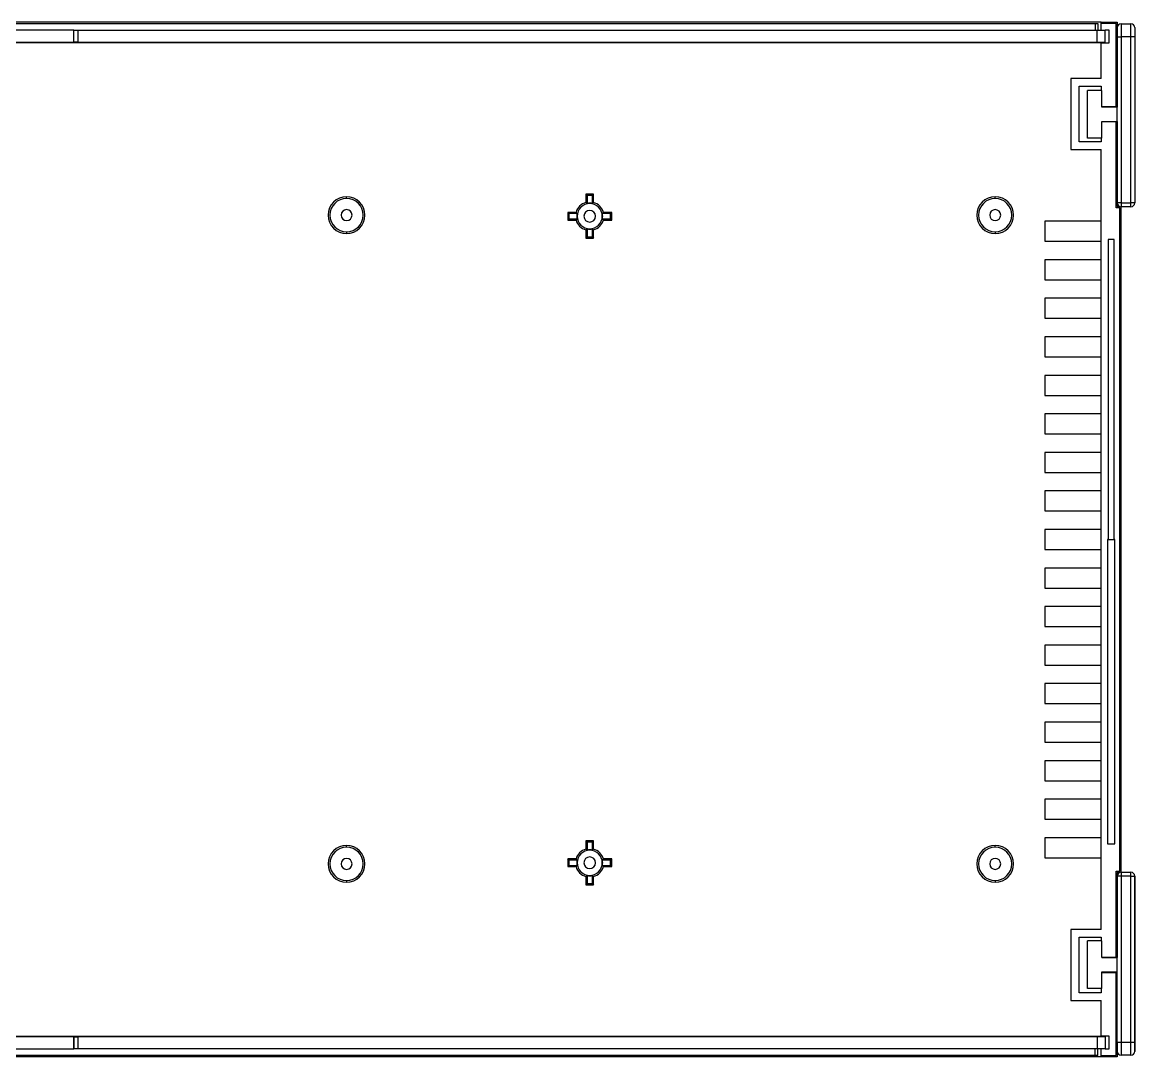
# Model space of a CAD drawing. Header units: millimetres. Extents: x -3 to 434, y -222 to -18.
# Drawn here: x 215.7 to 434.3, y -221.7 to -18.5 of the extents above; entities that cross this region are included whole.
import ezdxf

# ---------------------------------------------------------------- set-up
doc = ezdxf.new("R2010")
doc.units = ezdxf.units.MM
doc.layers.add('Shape2DView', color=7, linetype='CONTINUOUS')

msp = doc.modelspace()

# ---------------------------------------------------------------- linework, layer by layer
at = {"layer": 'Shape2DView'}
for p, q in [((427.71, -18.5), (3.78369, -18.5)), ((4.92669, -18.754), (426.567, -18.754)), ((426.567, -18.754), (426.567, -20.024)), ((427.075, -18.754), (427.075, -20.024)), ((427.075, -18.754), (427.075, -20.024)), ((427.71, -18.754), (427.71, -18.5)), ((427.71, -18.5), (430.885, -18.5)), ((427.71, -20.024), (427.71, -18.754)), ((430.631, -18.754), (427.71, -18.754)), ((430.631, -35.0481), (430.631, -18.754)), ((430.885, -18.5), (430.885, -35.0481)), ((431.647, -18.7921), (433.552, -18.7921)), ((225.907, -20.024), (205.587, -20.024)), ((225.907, -22.4116), (225.907, -20.024)), ((225.907, -22.4116), (225.907, -20.024)), ((226.669, -20.024), (426.948, -20.024)), ((226.669, -20.024), (226.669, -22.4116)), ((426.948, -22.4116), (426.948, -20.024)), ((428.472, -22.4116), (428.472, -20.024)), ((429.31, -20.024), (428.472, -20.024)), ((429.31, -22.564), (429.31, -20.024)), ((430.885, -53.9711), (430.885, -21.3321)), ((433.552, -21.3321), (431.647, -21.3321)), ((431.647, -21.3321), (431.647, -53.9711)), ((433.552, -53.9711), (433.552, -21.3321)), ((434.314, -21.3321), (434.314, -53.9711)), ((427.71, -22.564), (3.78369, -22.564)), ((205.587, -22.4116), (225.907, -22.4116)), ((226.669, -22.4116), (426.948, -22.4116)), ((427.71, -22.564), (429.31, -22.564)), ((427.71, -29.549), (427.71, -22.564)), ((427.71, -29.549), (421.741, -29.549)), ((421.741, -29.549), (421.741, -43.519)), ((423.392, -41.995), (423.392, -31.073)), ((423.392, -31.073), (427.71, -31.073)), ((427.837, -31.8731), (425.043, -31.8731)), ((427.71, -31.073), (427.71, -31.8731)), ((427.837, -35.0481), (430.631, -35.0481)), ((430.885, -35.1751), (427.837, -35.1751)), ((430.885, -35.0481), (430.631, -35.0481)), ((430.885, -35.0481), (430.885, -35.1751)), ((427.837, -37.9691), (430.885, -37.9691)), ((427.837, -38.0199), (430.631, -38.0199)), ((430.631, -54.949), (430.631, -38.0199)), ((430.631, -38.0199), (430.885, -38.0199)), ((430.885, -37.9691), (430.885, -38.0199)), ((430.885, -38.0199), (430.885, -54.695)), ((427.837, -41.2711), (425.043, -41.2711)), ((427.71, -41.2711), (427.71, -41.995)), ((421.741, -43.519), (427.71, -43.519)), ((427.71, -41.995), (423.392, -41.995)), ((427.71, -196.681), (427.71, -43.519)), ((326.473, -52.282), (326.473, -53.9119)), ((327.997, -52.282), (326.473, -52.282)), ((326.712, -52.5214), (326.473, -52.282)), ((327.758, -52.5214), (327.997, -52.282)), ((327.997, -53.9119), (327.997, -52.282)), ((279.463, -53.1135), (279.463, -52.7646)), ((327.758, -52.5214), (326.712, -52.5214)), ((326.712, -52.5214), (326.712, -54.0994)), ((327.235, -54.1297), (327.235, -54.0454)), ((327.758, -54.0994), (327.758, -52.5214)), ((406.894, -53.1135), (406.894, -52.7646)), ((431.647, -53.9711), (433.552, -53.9711)), ((322.917, -55.838), (322.917, -57.362)), ((324.547, -55.838), (322.917, -55.838)), ((323.156, -56.0774), (322.917, -55.838)), ((324.734, -56.0774), (323.156, -56.0774)), ((323.156, -56.0774), (323.156, -57.1226)), ((331.314, -56.0774), (329.736, -56.0774)), ((331.553, -55.838), (329.923, -55.838)), ((331.314, -56.0774), (331.553, -55.838)), ((331.314, -57.1226), (331.314, -56.0774)), ((331.553, -57.362), (331.553, -55.838)), ((431.393, -54.949), (430.631, -54.949)), ((430.885, -54.695), (431.409, -54.695)), ((431.393, -185.251), (431.393, -54.949)), ((431.629, -185.467), (431.629, -54.7329)), ((433.552, -54.7331), (431.647, -54.7331)), ((323.156, -57.1226), (322.917, -57.362)), ((322.917, -57.362), (324.547, -57.362)), ((323.156, -57.1226), (324.734, -57.1226)), ((329.736, -57.1226), (331.314, -57.1226)), ((329.923, -57.362), (331.553, -57.362)), ((331.314, -57.1226), (331.553, -57.362)), ((416.66, -57.5779), (416.66, -61.5149)), ((427.71, -57.5779), (416.66, -57.5779)), ((279.463, -59.6547), (279.463, -60.0036)), ((326.473, -59.2881), (326.473, -60.918)), ((326.712, -60.6786), (326.473, -60.918)), ((326.473, -60.918), (327.997, -60.918)), ((326.712, -59.1006), (326.712, -60.6786)), ((326.712, -60.6786), (327.758, -60.6786)), ((327.235, -59.0703), (327.235, -59.1546)), ((327.758, -60.6786), (327.758, -59.1006)), ((327.758, -60.6786), (327.997, -60.918)), ((327.997, -60.918), (327.997, -59.2881)), ((406.894, -59.6547), (406.894, -60.0036)), ((429.081, -61.1974), (429.081, -120.075)), ((430.275, -61.1974), (429.081, -61.1974)), ((430.275, -120.075), (430.275, -61.1974)), ((416.66, -61.5149), (427.71, -61.5149)), ((416.66, -65.1471), (416.66, -69.0841)), ((427.71, -65.1471), (416.66, -65.1471)), ((416.66, -69.0841), (427.71, -69.0841)), ((416.66, -72.7163), (416.66, -76.6533)), ((427.71, -72.7163), (416.66, -72.7163)), ((416.66, -76.6533), (427.71, -76.6533)), ((416.66, -80.2855), (416.66, -84.2225)), ((427.71, -80.2855), (416.66, -80.2855)), ((416.66, -84.2225), (427.71, -84.2225)), ((416.66, -87.8547), (416.66, -91.7917)), ((427.71, -87.8547), (416.66, -87.8547)), ((416.66, -91.7917), (427.71, -91.7917)), ((416.66, -95.4239), (416.66, -99.3609)), ((427.71, -95.4239), (416.66, -95.4239)), ((416.66, -99.3609), (427.71, -99.3609)), ((416.66, -102.993), (416.66, -106.93)), ((427.71, -102.993), (416.66, -102.993)), ((416.66, -106.93), (427.71, -106.93)), ((416.66, -110.562), (416.66, -114.499)), ((427.71, -110.562), (416.66, -110.562)), ((416.66, -114.499), (427.71, -114.499)), ((427.71, -118.131), (416.66, -118.131)), ((416.66, -118.132), (416.66, -122.068)), ((428.98, -120.075), (428.98, -179.892)), ((429.081, -120.075), (428.98, -120.075)), ((429.081, -120.075), (430.275, -120.075)), ((430.377, -120.075), (430.275, -120.075)), ((430.377, -179.892), (430.377, -120.075)), ((416.66, -122.068), (427.71, -122.068)), ((416.66, -125.701), (416.66, -129.638)), ((427.71, -125.701), (416.66, -125.701)), ((416.66, -129.638), (427.71, -129.638)), ((416.66, -133.27), (416.66, -137.207)), ((427.71, -133.27), (416.66, -133.27)), ((416.66, -137.207), (427.71, -137.207)), ((416.66, -140.839), (416.66, -144.776)), ((427.71, -140.839), (416.66, -140.839)), ((416.66, -144.776), (427.71, -144.776)), ((416.66, -148.408), (416.66, -152.345)), ((427.71, -148.408), (416.66, -148.408)), ((416.66, -152.345), (427.71, -152.345)), ((416.66, -155.977), (416.66, -159.914)), ((427.71, -155.977), (416.66, -155.977)), ((416.66, -159.914), (427.71, -159.914)), ((416.66, -163.547), (416.66, -167.484)), ((427.71, -163.547), (416.66, -163.547)), ((416.66, -167.484), (427.71, -167.484)), ((416.66, -171.116), (416.66, -175.053)), ((427.71, -171.116), (416.66, -171.116)), ((416.66, -175.053), (427.71, -175.053)), ((416.66, -178.685), (416.66, -182.622)), ((427.71, -178.685), (416.66, -178.685)), ((279.463, -180.545), (279.463, -180.196)), ((326.473, -179.282), (326.473, -180.912)), ((327.997, -179.282), (326.473, -179.282)), ((326.712, -179.521), (326.473, -179.282)), ((327.758, -179.521), (326.712, -179.521)), ((326.712, -179.521), (326.712, -181.099)), ((327.235, -181.13), (327.235, -181.045)), ((327.758, -179.521), (327.997, -179.282)), ((327.758, -181.099), (327.758, -179.521)), ((327.997, -180.912), (327.997, -179.282)), ((406.894, -180.545), (406.894, -180.196)), ((428.98, -179.892), (430.377, -179.892)), ((322.917, -182.838), (322.917, -184.362)), ((324.547, -182.838), (322.917, -182.838)), ((323.156, -183.077), (322.917, -182.838)), ((324.734, -183.077), (323.156, -183.077)), ((323.156, -183.077), (323.156, -184.123)), ((331.314, -183.077), (329.736, -183.077)), ((331.553, -182.838), (329.923, -182.838)), ((331.314, -183.077), (331.553, -182.838)), ((331.314, -184.123), (331.314, -183.077)), ((331.553, -184.362), (331.553, -182.838)), ((416.66, -182.622), (427.71, -182.622)), ((323.156, -184.123), (322.917, -184.362)), ((322.917, -184.362), (324.547, -184.362)), ((323.156, -184.123), (324.734, -184.123)), ((329.736, -184.123), (331.314, -184.123)), ((329.923, -184.362), (331.553, -184.362)), ((331.314, -184.123), (331.553, -184.362)), ((430.631, -202.18), (430.631, -185.251)), ((430.631, -185.251), (431.393, -185.251)), ((430.885, -185.505), (430.885, -202.18)), ((431.409, -185.505), (430.885, -185.505)), ((431.647, -185.467), (433.552, -185.467)), ((279.463, -187.087), (279.463, -187.435)), ((326.473, -186.288), (326.473, -187.918)), ((326.712, -187.679), (326.473, -187.918)), ((326.473, -187.918), (327.997, -187.918)), ((326.712, -186.101), (326.712, -187.679)), ((326.712, -187.679), (327.758, -187.679)), ((327.235, -186.07), (327.235, -186.155)), ((327.758, -187.679), (327.758, -186.101)), ((327.758, -187.679), (327.997, -187.918)), ((327.997, -187.918), (327.997, -186.288)), ((406.894, -187.087), (406.894, -187.435)), ((430.885, -218.868), (430.885, -186.229)), ((433.552, -186.229), (431.647, -186.229)), ((431.647, -186.229), (431.647, -218.868)), ((433.552, -218.868), (433.552, -186.229)), ((434.314, -218.868), (434.314, -186.229)), ((434.314, -186.229), (434.314, -218.868)), ((427.71, -196.681), (421.741, -196.681)), ((421.741, -196.681), (421.741, -210.651)), ((423.392, -209.127), (423.392, -198.205)), ((423.392, -198.205), (427.71, -198.205)), ((427.71, -198.205), (427.71, -198.929)), ((427.71, -198.929), (425.043, -198.929)), ((427.837, -198.929), (425.043, -198.929)), ((427.837, -202.18), (430.631, -202.18)), ((430.885, -202.231), (427.837, -202.231)), ((430.885, -202.18), (430.631, -202.18)), ((427.837, -205.025), (430.885, -205.025)), ((427.837, -205.152), (430.631, -205.152)), ((430.631, -221.446), (430.631, -205.152)), ((430.631, -205.152), (430.885, -205.152)), ((427.71, -209.127), (423.392, -209.127)), ((427.71, -208.327), (425.043, -208.327)), ((427.837, -208.327), (425.043, -208.327)), ((427.71, -208.327), (427.71, -209.127)), ((421.741, -210.651), (427.71, -210.651)), ((427.71, -217.636), (427.71, -210.651)), ((3.78369, -217.636), (427.71, -217.636)), ((225.907, -217.788), (205.587, -217.788)), ((225.907, -220.176), (225.907, -217.788)), ((225.907, -217.788), (225.907, -220.176)), ((426.948, -217.788), (226.669, -217.788)), ((226.669, -217.788), (226.669, -220.176)), ((426.948, -217.788), (426.948, -220.176)), ((429.31, -217.636), (427.71, -217.636)), ((428.472, -217.788), (428.472, -220.176)), ((429.31, -220.176), (429.31, -217.636)), ((205.587, -220.176), (225.907, -220.176)), ((426.948, -220.176), (226.669, -220.176)), ((426.567, -221.446), (426.567, -220.176)), ((427.075, -221.446), (427.075, -220.176)), ((427.075, -221.446), (427.075, -220.176)), ((427.71, -221.446), (427.71, -220.176)), ((428.472, -220.176), (429.31, -220.176)), ((430.885, -218.868), (430.885, -221.7)), ((431.647, -218.868), (433.552, -218.868)), ((427.71, -221.7), (3.78369, -221.7)), ((426.567, -221.446), (4.92669, -221.446)), ((427.71, -221.446), (430.631, -221.446)), ((427.71, -221.7), (427.71, -221.446)), ((430.885, -221.7), (427.71, -221.7)), ((433.552, -221.408), (431.647, -221.408))]:
    msp.add_line(p, q, dxfattribs=at)
for centre, radius, start, end in [((431.647, -19.5541), 0.762, 90, 180), ((431.647, -19.5541), 0.762, 90, 180), ((431.647, -19.5541), 0.762, 90, 180), ((433.552, -19.5541), 0.762, 0, 90), ((433.552, -19.5541), 0.762, 0, 90), ((279.463, -56.3841), 3.6195, 90, -90), ((279.463, -56.3841), 3.27061, 90, -90), ((279.463, -56.3841), 3.6195, -90, 90), ((279.463, -56.3841), 3.27061, -90, 90), ((327.235, -56.6), 2.794, 105.827, 164.173), ((327.235, -56.6), 2.47035, 90, -90), ((327.235, -56.6), 2.55459, 90, 101.804), ((327.235, -56.6), 2.55459, 78.1958, 90), ((327.235, -56.6), 2.47035, -90, 90), ((327.235, -56.6), 2.794, 15.8266, 74.1734), ((406.894, -56.3841), 3.6195, 90, -90), ((406.894, -56.3841), 3.27061, 90, -90), ((406.894, -56.3841), 3.6195, -90, 90), ((406.894, -56.3841), 3.27061, -90, 90), ((431.647, -53.9711), 0.762, 180, -90), ((431.647, -53.9711), 0.762, 180, -108.195), ((431.647, -53.9711), 0.762, 180, -108.195), ((433.552, -53.9711), 0.762, -90, 0), ((433.552, -53.9711), 0.762, -90, 0), ((279.463, -56.3841), 1.0795, 90, -90), ((279.463, -56.3841), 1.0795, -90, 90), ((327.235, -56.6), 2.55459, 168.196, -168.196), ((327.235, -56.6), 1.143, 90, -90), ((327.235, -56.6), 1.143, -90, 90), ((327.235, -56.6), 2.55459, -11.8042, 11.8042), ((406.894, -56.3841), 1.0795, 90, -90), ((406.894, -56.3841), 1.0795, -90, 90), ((431.647, -53.9711), 0.762, -91.334, -90), ((431.647, -53.9711), 0.762, -91.334, -90), ((327.235, -56.6), 2.794, -164.173, -105.827), ((327.235, -56.6), 2.794, -74.1734, -15.8266), ((327.235, -56.6), 2.55459, -101.804, -90), ((327.235, -56.6), 2.55459, -90, -78.1958), ((279.463, -183.816), 3.6195, 90, -90), ((279.463, -183.816), 3.27061, 90, -90), ((279.463, -183.816), 3.6195, -90, 90), ((279.463, -183.816), 3.27061, -90, 90), ((327.235, -183.6), 2.794, 105.827, 164.173), ((327.235, -183.6), 2.47035, 90, -90), ((327.235, -183.6), 2.55459, 90, 101.804), ((327.235, -183.6), 2.55459, 78.1958, 90), ((327.235, -183.6), 2.47035, -90, 90), ((327.235, -183.6), 2.794, 15.8266, 74.1734), ((406.894, -183.816), 3.6195, 90, -90), ((406.894, -183.816), 3.27061, 90, -90), ((406.894, -183.816), 3.6195, -90, 90), ((406.894, -183.816), 3.27061, -90, 90), ((279.463, -183.816), 1.0795, 90, -90), ((279.463, -183.816), 1.0795, -90, 90), ((327.235, -183.6), 2.55459, 168.196, -168.196), ((327.235, -183.6), 1.143, 90, -90), ((327.235, -183.6), 1.143, -90, 90), ((327.235, -183.6), 2.55459, -11.8042, 11.8042), ((406.894, -183.816), 1.0795, 90, -90), ((406.894, -183.816), 1.0795, -90, 90), ((327.235, -183.6), 2.794, -164.173, -105.827), ((327.235, -183.6), 2.794, -74.1734, -15.8266), ((431.647, -186.229), 0.762, 90, 180), ((431.647, -186.229), 0.762, 108.195, 180), ((431.647, -186.229), 0.762, 90, 91.334), ((433.552, -186.229), 0.762, 0, 90), ((433.552, -186.229), 0.762, 0, 90), ((327.235, -183.6), 2.55459, -101.804, -90), ((327.235, -183.6), 2.55459, -90, -78.1958), ((431.647, -220.646), 0.762, 180, -90), ((433.552, -220.646), 0.762, -90, 0), ((433.552, -220.646), 0.762, -90, 0)]:
    msp.add_arc(centre, radius, start, end, dxfattribs=at)
for points, degree, knots in [([(426.567, -18.754), (426.7, -18.754), (426.831, -18.754), (426.926, -18.754), (427.02, -18.754), (427.074, -18.754), (427.075, -18.754)], 3, [1.5708, 1.5708, 1.5708, 1.5708, 2.35619, 2.35619, 2.35619, 3.14159, 3.14159, 3.14159, 3.14159]), ([(430.885, -21.3321), (430.885, -21.1323), (430.885, -20.9345), (430.885, -20.7449), (430.885, -20.6835), (430.885, -20.6221), (430.885, -20.5607), (430.885, -20.5025), (430.885, -20.4443), (430.885, -20.3861), (430.885, -20.3319), (430.885, -20.2777), (430.885, -20.2235), (430.885, -20.174), (430.885, -20.1244), (430.885, -20.0749), (430.885, -20.0306), (430.885, -19.9863), (430.885, -19.942), (430.885, -19.9035), (430.885, -19.8651), (430.885, -19.8266), (430.885, -19.7945), (430.885, -19.7623), (430.885, -19.7302), (430.885, -19.7047), (430.885, -19.6793), (430.885, -19.6539), (430.885, -19.6355), (430.885, -19.6171), (430.885, -19.5987), (430.885, -19.5875), (430.885, -19.5764), (430.885, -19.5653), (430.885, -19.5616), (430.885, -19.5578), (430.885, -19.5541)], 3, [1.5708, 1.5708, 1.5708, 1.5708, 1.9074, 1.9074, 1.9074, 2.0196, 2.0196, 2.0196, 2.1318, 2.1318, 2.1318, 2.24399, 2.24399, 2.24399, 2.35619, 2.35619, 2.35619, 2.46839, 2.46839, 2.46839, 2.58059, 2.58059, 2.58059, 2.69279, 2.69279, 2.69279, 2.80499, 2.80499, 2.80499, 2.91719, 2.91719, 2.91719, 3.02939, 3.02939, 3.02939, 3.14159, 3.14159, 3.14159, 3.14159]), ([(431.647, -18.7921), (431.647, -18.8001), (431.647, -18.8081), (431.647, -18.8319), (431.647, -18.8558), (431.647, -18.8952), (431.647, -18.9346), (431.647, -18.9891), (431.647, -19.0436), (431.647, -19.1125), (431.647, -19.1814), (431.647, -19.2638), (431.647, -19.3462), (431.647, -19.4411), (431.647, -19.536), (431.647, -19.6422), (431.647, -19.7484), (431.647, -19.8646), (431.647, -19.9807), (431.647, -20.1054), (431.647, -20.23), (431.647, -20.3616), (431.647, -20.4932), (431.647, -20.63), (431.647, -20.7669), (431.647, -21.0467), (431.647, -21.3321)], 2, [3.14159, 3.14159, 3.14159, 3.25379, 3.25379, 3.36599, 3.36599, 3.47819, 3.47819, 3.59039, 3.59039, 3.70259, 3.70259, 3.81479, 3.81479, 3.92699, 3.92699, 4.03919, 4.03919, 4.15139, 4.15139, 4.26359, 4.26359, 4.37579, 4.37579, 4.48799, 4.48799, 4.71239, 4.71239, 4.71239]), ([(433.552, -21.3321), (433.552, -21.1899), (433.552, -21.0477), (433.552, -20.7649), (433.552, -20.4932), (433.552, -20.3616), (433.552, -20.23), (433.552, -20.1054), (433.552, -19.9807), (433.552, -19.8646), (433.552, -19.7484), (433.552, -19.6422), (433.552, -19.536), (433.552, -19.4411), (433.552, -19.3462), (433.552, -19.2638), (433.552, -19.1814), (433.552, -19.1125), (433.552, -19.0436), (433.552, -18.9891), (433.552, -18.9346), (433.552, -18.8952), (433.552, -18.8558), (433.552, -18.8319), (433.552, -18.8081), (433.552, -18.8001), (433.552, -18.7921)], 2, [4.71239, 4.71239, 4.71239, 4.82459, 4.82459, 5.04899, 5.04899, 5.16119, 5.16119, 5.27339, 5.27339, 5.38559, 5.38559, 5.49779, 5.49779, 5.60999, 5.60999, 5.72219, 5.72219, 5.83439, 5.83439, 5.94659, 5.94659, 6.05879, 6.05879, 6.17099, 6.17099, 6.28319, 6.28319, 6.28319]), ([(434.314, -19.5541), (434.314, -19.5597), (434.314, -19.5653), (434.314, -19.582), (434.314, -19.5987), (434.314, -19.6263), (434.314, -19.6539), (434.314, -19.692), (434.314, -19.7302), (434.314, -19.7784), (434.314, -19.8266), (434.314, -19.8843), (434.314, -19.942), (434.314, -20.0084), (434.314, -20.0749), (434.314, -20.1492), (434.314, -20.2235), (434.314, -20.3048), (434.314, -20.3861), (434.314, -20.4734), (434.314, -20.5607), (434.314, -20.7428), (434.314, -20.9365), (434.314, -21.1323), (434.314, -21.3321)], 2, [0, 0, 0, 0.1122, 0.1122, 0.224399, 0.224399, 0.336599, 0.336599, 0.448799, 0.448799, 0.560999, 0.560999, 0.673198, 0.673198, 0.785398, 0.785398, 0.897598, 0.897598, 1.0098, 1.0098, 1.122, 1.122, 1.3464, 1.3464, 1.5708, 1.5708, 1.5708]), ([(225.907, -20.024), (225.908, -20.024), (225.91, -20.024), (225.911, -20.024), (225.916, -20.024), (225.921, -20.024), (225.926, -20.024), (225.934, -20.024), (225.942, -20.024), (225.949, -20.024), (225.96, -20.024), (225.971, -20.024), (225.982, -20.024), (225.996, -20.024), (226.01, -20.024), (226.023, -20.024), (226.055, -20.024), (226.091, -20.024), (226.13, -20.024), (226.272, -20.024), (226.469, -20.024), (226.669, -20.024)], 3, [3.14159, 3.14159, 3.14159, 3.14159, 3.25379, 3.25379, 3.25379, 3.36599, 3.36599, 3.36599, 3.47819, 3.47819, 3.47819, 3.59039, 3.59039, 3.59039, 3.70259, 3.70259, 3.70259, 3.92699, 3.92699, 3.92699, 4.71239, 4.71239, 4.71239, 4.71239]), ([(426.948, -20.024), (427.119, -20.024), (427.289, -20.024), (427.451, -20.024), (427.504, -20.024), (427.556, -20.024), (427.609, -20.024), (427.659, -20.024), (427.709, -20.024), (427.759, -20.024), (427.805, -20.024), (427.851, -20.024), (427.898, -20.024), (427.94, -20.024), (427.983, -20.024), (428.025, -20.024), (428.063, -20.024), (428.101, -20.024), (428.139, -20.024), (428.172, -20.024), (428.205, -20.024), (428.238, -20.024), (428.266, -20.024), (428.293, -20.024), (428.321, -20.024), (428.343, -20.024), (428.364, -20.024), (428.386, -20.024), (428.402, -20.024), (428.418, -20.024), (428.433, -20.024), (428.443, -20.024), (428.453, -20.024), (428.462, -20.024), (428.465, -20.024), (428.468, -20.024), (428.472, -20.024)], 3, [1.5708, 1.5708, 1.5708, 1.5708, 1.9074, 1.9074, 1.9074, 2.0196, 2.0196, 2.0196, 2.1318, 2.1318, 2.1318, 2.24399, 2.24399, 2.24399, 2.35619, 2.35619, 2.35619, 2.46839, 2.46839, 2.46839, 2.58059, 2.58059, 2.58059, 2.69279, 2.69279, 2.69279, 2.80499, 2.80499, 2.80499, 2.91719, 2.91719, 2.91719, 3.02939, 3.02939, 3.02939, 3.14159, 3.14159, 3.14159, 3.14159]), ([(430.885, -21.3321), (430.886, -21.3321), (430.888, -21.3321), (430.889, -21.3321), (430.894, -21.3321), (430.899, -21.3321), (430.904, -21.3321), (430.912, -21.3321), (430.92, -21.3321), (430.927, -21.3321), (430.938, -21.3321), (430.949, -21.3321), (430.96, -21.3321), (430.974, -21.3321), (430.988, -21.3321), (431.001, -21.3321), (431.033, -21.3321), (431.069, -21.3321), (431.108, -21.3321), (431.25, -21.3321), (431.447, -21.3321), (431.647, -21.3321)], 3, [0, 0, 0, 0, 0.1122, 0.1122, 0.1122, 0.224399, 0.224399, 0.224399, 0.336599, 0.336599, 0.336599, 0.448799, 0.448799, 0.448799, 0.560999, 0.560999, 0.560999, 0.785398, 0.785398, 0.785398, 1.5708, 1.5708, 1.5708, 1.5708]), ([(434.314, -21.3321), (434.312, -21.3321), (434.31, -21.3321), (434.309, -21.3321), (434.304, -21.3321), (434.299, -21.3321), (434.295, -21.3321), (434.287, -21.3321), (434.279, -21.3321), (434.271, -21.3321), (434.26, -21.3321), (434.249, -21.3321), (434.238, -21.3321), (434.224, -21.3321), (434.211, -21.3321), (434.197, -21.3321), (434.165, -21.3321), (434.13, -21.3321), (434.091, -21.3321), (433.949, -21.3321), (433.752, -21.3321), (433.552, -21.3321)], 3, [0, 0, 0, 0, 0.1122, 0.1122, 0.1122, 0.224399, 0.224399, 0.224399, 0.336599, 0.336599, 0.336599, 0.448799, 0.448799, 0.448799, 0.560999, 0.560999, 0.560999, 0.785398, 0.785398, 0.785398, 1.5708, 1.5708, 1.5708, 1.5708]), ([(226.669, -22.4116), (226.469, -22.4116), (226.272, -22.4116), (226.13, -22.4116), (226.111, -22.4116), (226.092, -22.4116), (226.073, -22.4116), (226.056, -22.4116), (226.04, -22.4116), (226.023, -22.4116), (226.01, -22.4116), (225.996, -22.4116), (225.982, -22.4116), (225.971, -22.4116), (225.96, -22.4116), (225.949, -22.4116), (225.942, -22.4116), (225.934, -22.4116), (225.926, -22.4116), (225.921, -22.4116), (225.916, -22.4116), (225.911, -22.4116), (225.91, -22.4116), (225.908, -22.4116), (225.907, -22.4116)], 3, [1.5708, 1.5708, 1.5708, 1.5708, 2.35619, 2.35619, 2.35619, 2.46839, 2.46839, 2.46839, 2.58059, 2.58059, 2.58059, 2.69279, 2.69279, 2.69279, 2.80499, 2.80499, 2.80499, 2.91719, 2.91719, 2.91719, 3.02939, 3.02939, 3.02939, 3.14159, 3.14159, 3.14159, 3.14159]), ([(426.948, -22.4116), (427.119, -22.4116), (427.289, -22.4116), (427.451, -22.4116), (427.504, -22.4116), (427.556, -22.4116), (427.609, -22.4116), (427.659, -22.4116), (427.709, -22.4116), (427.759, -22.4116), (427.805, -22.4116), (427.851, -22.4116), (427.898, -22.4116), (427.94, -22.4116), (427.983, -22.4116), (428.025, -22.4116), (428.063, -22.4116), (428.101, -22.4116), (428.139, -22.4116), (428.172, -22.4116), (428.205, -22.4116), (428.238, -22.4116), (428.266, -22.4116), (428.293, -22.4116), (428.321, -22.4116), (428.343, -22.4116), (428.364, -22.4116), (428.386, -22.4116), (428.402, -22.4116), (428.418, -22.4116), (428.433, -22.4116), (428.443, -22.4116), (428.453, -22.4116), (428.462, -22.4116), (428.465, -22.4116), (428.468, -22.4116), (428.472, -22.4116)], 3, [1.5708, 1.5708, 1.5708, 1.5708, 1.9074, 1.9074, 1.9074, 2.0196, 2.0196, 2.0196, 2.1318, 2.1318, 2.1318, 2.24399, 2.24399, 2.24399, 2.35619, 2.35619, 2.35619, 2.46839, 2.46839, 2.46839, 2.58059, 2.58059, 2.58059, 2.69279, 2.69279, 2.69279, 2.80499, 2.80499, 2.80499, 2.91719, 2.91719, 2.91719, 3.02939, 3.02939, 3.02939, 3.14159, 3.14159, 3.14159, 3.14159]), ([(427.837, -35.1751), (427.837, -34.7747), (427.837, -34.3891), (427.837, -34.0215), (427.837, -33.6747), (427.837, -33.3518), (427.837, -33.0552), (427.837, -32.7876), (427.837, -32.551), (427.837, -32.3474), (427.837, -32.1786), (427.837, -32.0457), (427.837, -31.9501), (427.837, -31.8924), (427.837, -31.8731)], 1, [1.87266, 1.87266, 1.9633, 2.05393, 2.14457, 2.23521, 2.32585, 2.41649, 2.50712, 2.59776, 2.6884, 2.77904, 2.86968, 2.96032, 3.05095, 3.14159, 3.14159]), ([(427.837, -41.2711), (427.837, -41.2518), (427.837, -41.1941), (427.837, -41.0985), (427.837, -40.9656), (427.837, -40.7968), (427.837, -40.5932), (427.837, -40.3566), (427.837, -40.089), (427.837, -39.7924), (427.837, -39.4695), (427.837, -39.1227), (427.837, -38.7551), (427.837, -38.3695), (427.837, -37.9691)], 1, [0, 0, 0.0906383, 0.181277, 0.271915, 0.362553, 0.453191, 0.54383, 0.634468, 0.725106, 0.815744, 0.906383, 0.997021, 1.08766, 1.1783, 1.26894, 1.26894]), ([(431.647, -53.9711), (431.447, -53.9711), (431.25, -53.9711), (431.108, -53.9711), (431.089, -53.9711), (431.07, -53.9711), (431.051, -53.9711), (431.034, -53.9711), (431.018, -53.9711), (431.001, -53.9711), (430.988, -53.9711), (430.974, -53.9711), (430.96, -53.9711), (430.949, -53.9711), (430.938, -53.9711), (430.927, -53.9711), (430.92, -53.9711), (430.912, -53.9711), (430.904, -53.9711), (430.899, -53.9711), (430.894, -53.9711), (430.889, -53.9711), (430.888, -53.9711), (430.886, -53.9711), (430.885, -53.9711)], 3, [1.5708, 1.5708, 1.5708, 1.5708, 2.35619, 2.35619, 2.35619, 2.46839, 2.46839, 2.46839, 2.58059, 2.58059, 2.58059, 2.69279, 2.69279, 2.69279, 2.80499, 2.80499, 2.80499, 2.91719, 2.91719, 2.91719, 3.02939, 3.02939, 3.02939, 3.14159, 3.14159, 3.14159, 3.14159]), ([(431.647, -53.9711), (431.647, -54.1711), (431.647, -54.3681), (431.647, -54.5099), (431.647, -54.5289), (431.647, -54.5479), (431.647, -54.5669), (431.647, -54.5833), (431.647, -54.5998), (431.647, -54.6163), (431.647, -54.6301), (431.647, -54.6439), (431.647, -54.6576), (431.647, -54.6685), (431.647, -54.6794), (431.647, -54.6903), (431.647, -54.6982), (431.647, -54.7061), (431.647, -54.714), (431.647, -54.7188), (431.647, -54.7235), (431.647, -54.7283), (431.647, -54.7299), (431.647, -54.7315), (431.647, -54.7331)], 3, [4.71239, 4.71239, 4.71239, 4.71239, 5.49779, 5.49779, 5.49779, 5.60999, 5.60999, 5.60999, 5.72219, 5.72219, 5.72219, 5.83439, 5.83439, 5.83439, 5.94659, 5.94659, 5.94659, 6.05879, 6.05879, 6.05879, 6.17099, 6.17099, 6.17099, 6.28319, 6.28319, 6.28319, 6.28319]), ([(433.552, -54.7331), (433.552, -54.7315), (433.552, -54.7299), (433.552, -54.7283), (433.552, -54.7235), (433.552, -54.7188), (433.552, -54.714), (433.552, -54.7061), (433.552, -54.6982), (433.552, -54.6903), (433.552, -54.6794), (433.552, -54.6685), (433.552, -54.6576), (433.552, -54.6439), (433.552, -54.6301), (433.552, -54.6163), (433.552, -54.5847), (433.552, -54.5493), (433.552, -54.5099), (433.552, -54.3681), (433.552, -54.1711), (433.552, -53.9711)], 3, [0, 0, 0, 0, 0.1122, 0.1122, 0.1122, 0.224399, 0.224399, 0.224399, 0.336599, 0.336599, 0.336599, 0.448799, 0.448799, 0.448799, 0.560999, 0.560999, 0.560999, 0.785398, 0.785398, 0.785398, 1.5708, 1.5708, 1.5708, 1.5708]), ([(434.314, -53.9711), (434.312, -53.9711), (434.31, -53.9711), (434.309, -53.9711), (434.304, -53.9711), (434.299, -53.9711), (434.295, -53.9711), (434.287, -53.9711), (434.279, -53.9711), (434.271, -53.9711), (434.26, -53.9711), (434.249, -53.9711), (434.238, -53.9711), (434.224, -53.9711), (434.211, -53.9711), (434.197, -53.9711), (434.165, -53.9711), (434.13, -53.9711), (434.091, -53.9711), (433.949, -53.9711), (433.752, -53.9711), (433.552, -53.9711)], 3, [0, 0, 0, 0, 0.1122, 0.1122, 0.1122, 0.224399, 0.224399, 0.224399, 0.336599, 0.336599, 0.336599, 0.448799, 0.448799, 0.448799, 0.560999, 0.560999, 0.560999, 0.785398, 0.785398, 0.785398, 1.5708, 1.5708, 1.5708, 1.5708]), ([(431.647, -185.467), (431.647, -185.468), (431.647, -185.47), (431.647, -185.472), (431.647, -185.476), (431.647, -185.481), (431.647, -185.486), (431.647, -185.494), (431.647, -185.502), (431.647, -185.51), (431.647, -185.521), (431.647, -185.531), (431.647, -185.542), (431.647, -185.556), (431.647, -185.57), (431.647, -185.584), (431.647, -185.615), (431.647, -185.651), (431.647, -185.69), (431.647, -185.832), (431.647, -186.029), (431.647, -186.229)], 3, [3.14159, 3.14159, 3.14159, 3.14159, 3.25379, 3.25379, 3.25379, 3.36599, 3.36599, 3.36599, 3.47819, 3.47819, 3.47819, 3.59039, 3.59039, 3.59039, 3.70259, 3.70259, 3.70259, 3.92699, 3.92699, 3.92699, 4.71239, 4.71239, 4.71239, 4.71239]), ([(433.552, -186.229), (433.552, -186.029), (433.552, -185.832), (433.552, -185.69), (433.552, -185.671), (433.552, -185.652), (433.552, -185.633), (433.552, -185.617), (433.552, -185.6), (433.552, -185.584), (433.552, -185.57), (433.552, -185.556), (433.552, -185.542), (433.552, -185.531), (433.552, -185.521), (433.552, -185.51), (433.552, -185.502), (433.552, -185.494), (433.552, -185.486), (433.552, -185.481), (433.552, -185.476), (433.552, -185.472), (433.552, -185.47), (433.552, -185.468), (433.552, -185.467)], 3, [1.5708, 1.5708, 1.5708, 1.5708, 2.35619, 2.35619, 2.35619, 2.46839, 2.46839, 2.46839, 2.58059, 2.58059, 2.58059, 2.69279, 2.69279, 2.69279, 2.80499, 2.80499, 2.80499, 2.91719, 2.91719, 2.91719, 3.02939, 3.02939, 3.02939, 3.14159, 3.14159, 3.14159, 3.14159]), ([(431.647, -186.229), (431.447, -186.229), (431.25, -186.229), (431.108, -186.229), (431.089, -186.229), (431.07, -186.229), (431.051, -186.229), (431.034, -186.229), (431.018, -186.229), (431.001, -186.229), (430.988, -186.229), (430.974, -186.229), (430.96, -186.229), (430.949, -186.229), (430.938, -186.229), (430.927, -186.229), (430.92, -186.229), (430.912, -186.229), (430.904, -186.229), (430.899, -186.229), (430.894, -186.229), (430.889, -186.229), (430.888, -186.229), (430.886, -186.229), (430.885, -186.229)], 3, [3.14159, 3.14159, 3.14159, 3.14159, 3.92699, 3.92699, 3.92699, 4.03919, 4.03919, 4.03919, 4.15139, 4.15139, 4.15139, 4.26359, 4.26359, 4.26359, 4.37579, 4.37579, 4.37579, 4.48799, 4.48799, 4.48799, 4.60019, 4.60019, 4.60019, 4.71239, 4.71239, 4.71239, 4.71239]), ([(433.552, -186.229), (433.752, -186.229), (433.949, -186.229), (434.091, -186.229), (434.109, -186.229), (434.128, -186.229), (434.147, -186.229), (434.164, -186.229), (434.18, -186.229), (434.197, -186.229), (434.211, -186.229), (434.224, -186.229), (434.238, -186.229), (434.249, -186.229), (434.26, -186.229), (434.271, -186.229), (434.279, -186.229), (434.287, -186.229), (434.295, -186.229), (434.299, -186.229), (434.304, -186.229), (434.309, -186.229), (434.31, -186.229), (434.312, -186.229), (434.314, -186.229)], 3, [4.71239, 4.71239, 4.71239, 4.71239, 5.49779, 5.49779, 5.49779, 5.60999, 5.60999, 5.60999, 5.72219, 5.72219, 5.72219, 5.83439, 5.83439, 5.83439, 5.94659, 5.94659, 5.94659, 6.05879, 6.05879, 6.05879, 6.17099, 6.17099, 6.17099, 6.28319, 6.28319, 6.28319, 6.28319]), ([(427.837, -202.231), (427.837, -201.831), (427.837, -201.445), (427.837, -201.077), (427.837, -200.731), (427.837, -200.408), (427.837, -200.111), (427.837, -199.843), (427.837, -199.607), (427.837, -199.403), (427.837, -199.234), (427.837, -199.102), (427.837, -199.006), (427.837, -198.948), (427.837, -198.929)], 1, [5.01425, 5.01425, 5.10489, 5.19553, 5.28616, 5.3768, 5.46744, 5.55808, 5.64872, 5.73936, 5.82999, 5.92063, 6.01127, 6.10191, 6.19255, 6.28319, 6.28319]), ([(427.837, -208.327), (427.837, -208.308), (427.837, -208.25), (427.837, -208.154), (427.837, -208.021), (427.837, -207.853), (427.837, -207.649), (427.837, -207.412), (427.837, -207.145), (427.837, -206.848), (427.837, -206.525), (427.837, -206.179), (427.837, -205.811), (427.837, -205.425), (427.837, -205.025)], 1, [3.14159, 3.14159, 3.23223, 3.32287, 3.41351, 3.50415, 3.59478, 3.68542, 3.77606, 3.8667, 3.95734, 4.04798, 4.13861, 4.22925, 4.31989, 4.41053, 4.41053]), ([(225.907, -217.788), (225.908, -217.788), (225.91, -217.788), (225.911, -217.788), (225.916, -217.788), (225.921, -217.788), (225.926, -217.788), (225.934, -217.788), (225.942, -217.788), (225.949, -217.788), (225.96, -217.788), (225.971, -217.788), (225.982, -217.788), (225.996, -217.788), (226.01, -217.788), (226.023, -217.788), (226.055, -217.788), (226.091, -217.788), (226.13, -217.788), (226.272, -217.788), (226.469, -217.788), (226.669, -217.788)], 3, [0, 0, 0, 0, 0.1122, 0.1122, 0.1122, 0.224399, 0.224399, 0.224399, 0.336599, 0.336599, 0.336599, 0.448799, 0.448799, 0.448799, 0.560999, 0.560999, 0.560999, 0.785398, 0.785398, 0.785398, 1.5708, 1.5708, 1.5708, 1.5708]), ([(428.472, -217.788), (428.467, -217.788), (428.462, -217.788), (428.448, -217.788), (428.433, -217.788), (428.41, -217.788), (428.386, -217.788), (428.353, -217.788), (428.321, -217.788), (428.279, -217.788), (428.238, -217.788), (428.189, -217.788), (428.139, -217.788), (428.082, -217.788), (428.025, -217.788), (427.962, -217.788), (427.898, -217.788), (427.828, -217.788), (427.759, -217.788), (427.684, -217.788), (427.609, -217.788), (427.453, -217.788), (427.287, -217.788), (427.119, -217.788), (426.948, -217.788)], 2, [0, 0, 0, 0.1122, 0.1122, 0.224399, 0.224399, 0.336599, 0.336599, 0.448799, 0.448799, 0.560999, 0.560999, 0.673198, 0.673198, 0.785398, 0.785398, 0.897598, 0.897598, 1.0098, 1.0098, 1.122, 1.122, 1.3464, 1.3464, 1.5708, 1.5708, 1.5708]), ([(226.669, -220.176), (226.469, -220.176), (226.272, -220.176), (226.13, -220.176), (226.111, -220.176), (226.092, -220.176), (226.073, -220.176), (226.056, -220.176), (226.04, -220.176), (226.023, -220.176), (226.01, -220.176), (225.996, -220.176), (225.982, -220.176), (225.971, -220.176), (225.96, -220.176), (225.949, -220.176), (225.942, -220.176), (225.934, -220.176), (225.926, -220.176), (225.921, -220.176), (225.916, -220.176), (225.911, -220.176), (225.91, -220.176), (225.908, -220.176), (225.907, -220.176)], 3, [4.71239, 4.71239, 4.71239, 4.71239, 5.49779, 5.49779, 5.49779, 5.60999, 5.60999, 5.60999, 5.72219, 5.72219, 5.72219, 5.83439, 5.83439, 5.83439, 5.94659, 5.94659, 5.94659, 6.05879, 6.05879, 6.05879, 6.17099, 6.17099, 6.17099, 6.28319, 6.28319, 6.28319, 6.28319]), ([(428.472, -220.176), (428.467, -220.176), (428.462, -220.176), (428.448, -220.176), (428.433, -220.176), (428.41, -220.176), (428.386, -220.176), (428.353, -220.176), (428.321, -220.176), (428.279, -220.176), (428.238, -220.176), (428.189, -220.176), (428.139, -220.176), (428.082, -220.176), (428.025, -220.176), (427.962, -220.176), (427.898, -220.176), (427.828, -220.176), (427.759, -220.176), (427.684, -220.176), (427.609, -220.176), (427.453, -220.176), (427.287, -220.176), (427.119, -220.176), (426.948, -220.176)], 2, [0, 0, 0, 0.1122, 0.1122, 0.224399, 0.224399, 0.336599, 0.336599, 0.448799, 0.448799, 0.560999, 0.560999, 0.673198, 0.673198, 0.785398, 0.785398, 0.897598, 0.897598, 1.0098, 1.0098, 1.122, 1.122, 1.3464, 1.3464, 1.5708, 1.5708, 1.5708]), ([(430.885, -220.646), (430.885, -220.64), (430.885, -220.635), (430.885, -220.618), (430.885, -220.601), (430.885, -220.574), (430.885, -220.546), (430.885, -220.508), (430.885, -220.47), (430.885, -220.422), (430.885, -220.373), (430.885, -220.316), (430.885, -220.258), (430.885, -220.192), (430.885, -220.125), (430.885, -220.051), (430.885, -219.976), (430.885, -219.895), (430.885, -219.814), (430.885, -219.727), (430.885, -219.639), (430.885, -219.457), (430.885, -219.264), (430.885, -219.068), (430.885, -218.868)], 2, [3.14159, 3.14159, 3.14159, 3.25379, 3.25379, 3.36599, 3.36599, 3.47819, 3.47819, 3.59039, 3.59039, 3.70259, 3.70259, 3.81479, 3.81479, 3.92699, 3.92699, 4.03919, 4.03919, 4.15139, 4.15139, 4.26359, 4.26359, 4.48799, 4.48799, 4.71239, 4.71239, 4.71239]), ([(430.885, -218.868), (430.886, -218.868), (430.888, -218.868), (430.889, -218.868), (430.894, -218.868), (430.899, -218.868), (430.904, -218.868), (430.912, -218.868), (430.92, -218.868), (430.927, -218.868), (430.938, -218.868), (430.949, -218.868), (430.96, -218.868), (430.974, -218.868), (430.988, -218.868), (431.001, -218.868), (431.033, -218.868), (431.069, -218.868), (431.108, -218.868), (431.25, -218.868), (431.447, -218.868), (431.647, -218.868)], 3, [3.14159, 3.14159, 3.14159, 3.14159, 3.25379, 3.25379, 3.25379, 3.36599, 3.36599, 3.36599, 3.47819, 3.47819, 3.47819, 3.59039, 3.59039, 3.59039, 3.70259, 3.70259, 3.70259, 3.92699, 3.92699, 3.92699, 4.71239, 4.71239, 4.71239, 4.71239]), ([(431.647, -218.868), (431.647, -219.01), (431.647, -219.152), (431.647, -219.435), (431.647, -219.707), (431.647, -219.838), (431.647, -219.97), (431.647, -220.095), (431.647, -220.219), (431.647, -220.335), (431.647, -220.452), (431.647, -220.558), (431.647, -220.664), (431.647, -220.759), (431.647, -220.854), (431.647, -220.936), (431.647, -221.019), (431.647, -221.087), (431.647, -221.156), (431.647, -221.211), (431.647, -221.265), (431.647, -221.305), (431.647, -221.344), (431.647, -221.368), (431.647, -221.392), (431.647, -221.4), (431.647, -221.408)], 2, [1.5708, 1.5708, 1.5708, 1.683, 1.683, 1.9074, 1.9074, 2.0196, 2.0196, 2.1318, 2.1318, 2.24399, 2.24399, 2.35619, 2.35619, 2.46839, 2.46839, 2.58059, 2.58059, 2.69279, 2.69279, 2.80499, 2.80499, 2.91719, 2.91719, 3.02939, 3.02939, 3.14159, 3.14159, 3.14159]), ([(433.552, -221.408), (433.552, -221.4), (433.552, -221.392), (433.552, -221.368), (433.552, -221.344), (433.552, -221.305), (433.552, -221.265), (433.552, -221.211), (433.552, -221.156), (433.552, -221.087), (433.552, -221.019), (433.552, -220.936), (433.552, -220.854), (433.552, -220.759), (433.552, -220.664), (433.552, -220.558), (433.552, -220.452), (433.552, -220.335), (433.552, -220.219), (433.552, -220.095), (433.552, -219.97), (433.552, -219.838), (433.552, -219.707), (433.552, -219.57), (433.552, -219.433), (433.552, -219.153), (433.552, -218.868)], 2, [0, 0, 0, 0.1122, 0.1122, 0.224399, 0.224399, 0.336599, 0.336599, 0.448799, 0.448799, 0.560999, 0.560999, 0.673198, 0.673198, 0.785398, 0.785398, 0.897598, 0.897598, 1.0098, 1.0098, 1.122, 1.122, 1.2342, 1.2342, 1.3464, 1.3464, 1.5708, 1.5708, 1.5708]), ([(433.552, -218.868), (433.752, -218.868), (433.949, -218.868), (434.091, -218.868), (434.109, -218.868), (434.128, -218.868), (434.147, -218.868), (434.164, -218.868), (434.18, -218.868), (434.197, -218.868), (434.211, -218.868), (434.224, -218.868), (434.238, -218.868), (434.249, -218.868), (434.26, -218.868), (434.271, -218.868), (434.279, -218.868), (434.287, -218.868), (434.295, -218.868), (434.299, -218.868), (434.304, -218.868), (434.309, -218.868), (434.31, -218.868), (434.312, -218.868), (434.314, -218.868)], 3, [4.71239, 4.71239, 4.71239, 4.71239, 5.49779, 5.49779, 5.49779, 5.60999, 5.60999, 5.60999, 5.72219, 5.72219, 5.72219, 5.83439, 5.83439, 5.83439, 5.94659, 5.94659, 5.94659, 6.05879, 6.05879, 6.05879, 6.17099, 6.17099, 6.17099, 6.28319, 6.28319, 6.28319, 6.28319]), ([(434.314, -218.868), (434.314, -219.068), (434.314, -219.266), (434.314, -219.455), (434.314, -219.517), (434.314, -219.578), (434.314, -219.639), (434.314, -219.698), (434.314, -219.756), (434.314, -219.814), (434.314, -219.868), (434.314, -219.922), (434.314, -219.976), (434.314, -220.026), (434.314, -220.076), (434.314, -220.125), (434.314, -220.169), (434.314, -220.214), (434.314, -220.258), (434.314, -220.296), (434.314, -220.335), (434.314, -220.373), (434.314, -220.406), (434.314, -220.438), (434.314, -220.47), (434.314, -220.495), (434.314, -220.521), (434.314, -220.546), (434.314, -220.565), (434.314, -220.583), (434.314, -220.601), (434.314, -220.612), (434.314, -220.624), (434.314, -220.635), (434.314, -220.638), (434.314, -220.642), (434.314, -220.646)], 3, [4.71239, 4.71239, 4.71239, 4.71239, 5.04899, 5.04899, 5.04899, 5.16119, 5.16119, 5.16119, 5.27339, 5.27339, 5.27339, 5.38559, 5.38559, 5.38559, 5.49779, 5.49779, 5.49779, 5.60999, 5.60999, 5.60999, 5.72219, 5.72219, 5.72219, 5.83439, 5.83439, 5.83439, 5.94659, 5.94659, 5.94659, 6.05879, 6.05879, 6.05879, 6.17099, 6.17099, 6.17099, 6.28319, 6.28319, 6.28319, 6.28319]), ([(434.314, -220.646), (434.314, -220.64), (434.314, -220.635), (434.314, -220.618), (434.314, -220.601), (434.314, -220.574), (434.314, -220.546), (434.314, -220.508), (434.314, -220.47), (434.314, -220.422), (434.314, -220.373), (434.314, -220.316), (434.314, -220.258), (434.314, -220.192), (434.314, -220.125), (434.314, -220.051), (434.314, -219.976), (434.314, -219.895), (434.314, -219.814), (434.314, -219.727), (434.314, -219.639), (434.314, -219.457), (434.314, -219.264), (434.314, -219.068), (434.314, -218.868)], 2, [0, 0, 0, 0.1122, 0.1122, 0.224399, 0.224399, 0.336599, 0.336599, 0.448799, 0.448799, 0.560999, 0.560999, 0.673198, 0.673198, 0.785398, 0.785398, 0.897598, 0.897598, 1.0098, 1.0098, 1.122, 1.122, 1.3464, 1.3464, 1.5708, 1.5708, 1.5708]), ([(427.075, -221.446), (427.074, -221.446), (427.02, -221.446), (426.926, -221.446), (426.831, -221.446), (426.7, -221.446), (426.567, -221.446)], 3, [0, 0, 0, 0, 0.785398, 0.785398, 0.785398, 1.5708, 1.5708, 1.5708, 1.5708])]:
    msp.add_open_spline(points, degree=degree, knots=knots, dxfattribs=at)
for points, degree in [([(425.043, -41.2711), (425.043, -41.1533), (425.043, -40.8058), (425.043, -40.2459), (425.043, -39.5019), (425.043, -38.6109), (425.043, -37.6177), (425.043, -36.5721), (425.043, -35.5265), (425.043, -34.5333), (425.043, -33.6423), (425.043, -32.8983), (425.043, -32.3384), (425.043, -31.9909), (425.043, -31.8731)], 1), ([(326.712, -54.0994), (326.593, -54.0023), (326.473, -53.9119)], 2), ([(327.758, -54.0994), (327.877, -54.0023), (327.997, -53.9119)], 2), ([(324.734, -56.0774), (324.637, -55.9577), (324.547, -55.838)], 2), ([(329.736, -56.0774), (329.833, -55.9577), (329.923, -55.838)], 2), ([(324.734, -57.1226), (324.637, -57.2423), (324.547, -57.362)], 2), ([(329.736, -57.1226), (329.833, -57.2423), (329.923, -57.362)], 2), ([(326.712, -59.1006), (326.593, -59.1977), (326.473, -59.2881)], 2), ([(327.758, -59.1006), (327.877, -59.1977), (327.997, -59.2881)], 2), ([(326.712, -181.099), (326.593, -181.002), (326.473, -180.912)], 2), ([(327.758, -181.099), (327.877, -181.002), (327.997, -180.912)], 2), ([(324.734, -183.077), (324.637, -182.958), (324.547, -182.838)], 2), ([(329.736, -183.077), (329.833, -182.958), (329.923, -182.838)], 2), ([(324.734, -184.123), (324.637, -184.242), (324.547, -184.362)], 2), ([(329.736, -184.123), (329.833, -184.242), (329.923, -184.362)], 2), ([(326.712, -186.101), (326.593, -186.198), (326.473, -186.288)], 2), ([(327.758, -186.101), (327.877, -186.198), (327.997, -186.288)], 2), ([(425.043, -208.327), (425.043, -208.209), (425.043, -207.862), (425.043, -207.302), (425.043, -206.558), (425.043, -205.667), (425.043, -204.674), (425.043, -203.628), (425.043, -202.582), (425.043, -201.589), (425.043, -200.698), (425.043, -199.954), (425.043, -199.394), (425.043, -199.047), (425.043, -198.929)], 1)]:
    msp.add_open_spline(points, degree=degree, dxfattribs=at)

doc.saveas('drawing.dxf')
